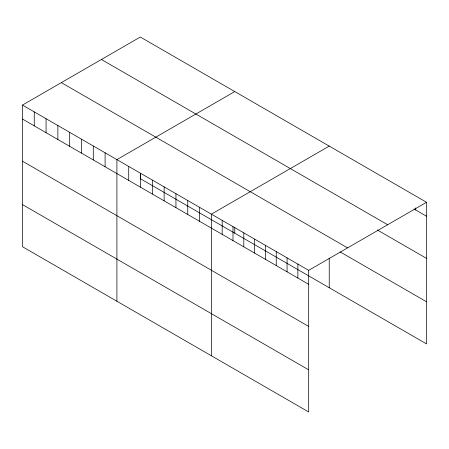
<?xml version="1.0" encoding="UTF-8"?>
<svg xmlns="http://www.w3.org/2000/svg" width="449" height="449" viewBox="0 0 449 449"><rect width="100%" height="100%" fill="white"/><g stroke="black" fill="none" stroke-linecap="round" stroke-linejoin="round"><path stroke-width="0.67" d="M22.45 105.083L308.688 270.337L308.688 411.969L22.45 246.709L22.45 105.083L140.312 37.031L426.55 202.291L426.55 343.917L140.312 178.663L140.312 173.398M234.771 91.568L116.908 159.614L116.908 301.245M329.229 146.105L211.367 214.151L211.367 355.776M308.688 270.337L426.55 202.291M413.933 208.97L426.55 216.255M101.418 59.487L387.655 224.747M377.289 229.944L426.55 258.383M61.345 82.627L347.582 247.882M340.045 251.844L426.55 301.79M22.45 119.047L308.688 284.301M22.45 161.174L308.688 326.434M22.45 204.581L308.688 369.836M415.735 207.921L415.735 210.014M329.229 258.108L329.229 287.73M297.872 264.096L297.872 278.06M287.063 257.849L287.063 271.819M276.247 251.608L276.247 265.572M265.432 245.367L265.432 259.331M254.622 239.121L254.622 253.09M243.807 232.879L243.807 246.843M234.771 227.273L234.771 233.199M232.992 226.638L232.992 240.602M222.182 220.392L222.182 234.361M199.558 207.331L199.558 221.301M187.749 200.518L187.749 214.482M175.946 193.699L175.946 207.668M164.138 186.885L164.138 200.849M152.329 180.066L152.329 194.03M140.52 173.247L140.52 187.216M128.717 166.433L128.717 180.397M105.1 152.8L105.1 166.764M93.291 145.981L93.291 159.945M81.488 139.168L81.488 153.131M69.679 132.348L69.679 146.312M57.87 125.529L57.87 139.499M46.062 118.716L46.062 132.68M34.259 111.896L34.259 125.86"/></g></svg>
